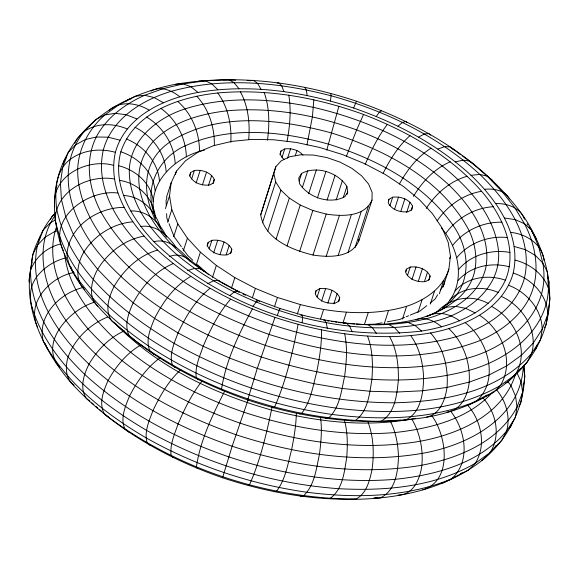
<?xml version="1.0" encoding="UTF-8"?>
<svg xmlns="http://www.w3.org/2000/svg" width="579" height="579" viewBox="0 0 579 579"><rect width="100%" height="100%" fill="white"/><g stroke="black" fill="none" stroke-linecap="round" stroke-linejoin="round"><path stroke-width="0.87" d="M358.777 240.973L372.007 200.016L372.109 192.308L368.584 184.057L361.694 175.886L351.952 168.395L340.083 162.142L326.961 157.589L313.565 155.071L300.885 154.774L289.862 156.728L281.314 160.781L275.872 166.636L260.716 214.816C264.415 239.047 291.982 249.976 313 255.028C328.648 257.423 351.352 258.198 358.777 240.973L358.799 239.257M230.811 142.289C231.803 125.086 228.083 107.057 217.762 92.98C179.722 97.04 134.183 111.827 120.83 151.807C111.87 185.345 131.563 218.182 153.884 241.711C223.176 308.737 326.035 342.225 421.57 331.065C454.247 325.774 490.514 312.19 505.409 280.178C518.241 248.963 502.087 215.077 481.598 191.294C450.042 155.599 407.63 131.375 363.554 114.468C317.104 97.59 267.216 88.464 217.762 92.98M279.903 309.121L279.932 308.477L258.321 300.429L237.614 291.013L218.138 280.388L213.521 280.786L207.81 283.681M313.84 99.762L312.414 116.842L306.928 145.011M442.269 308.419C466.906 287.77 460.616 249.962 441.321 227.967M302.209 322.641L302.527 317.524L302.079 315.034L279.932 308.477L277.305 315.273M248.695 139.532C250.114 123.291 248.225 106.21 240.357 91.714M367.817 421.584C373.701 436.863 374.258 453.755 371.993 469.844C369.597 480.679 366.594 493.764 355.745 499.149C310.496 500.292 265.414 491.904 222.539 477.769L232.143 446.228L248.022 400.161M247.674 399.951C184.484 377.913 123.32 342.384 82.819 287.944C57.017 252.01 44.713 203.251 63.625 161.57C83.376 117.421 130.174 92.93 175.792 84.237C236.218 74.018 298.626 81.914 356.461 101.231C419.652 123.276 480.816 158.798 521.317 213.246C547.112 249.173 559.423 297.932 540.511 339.62C520.76 383.768 473.962 408.253 428.344 416.945C367.918 427.172 305.509 419.268 247.674 399.951L257.279 368.41L274.974 317.379C324.797 333.743 378.463 341.892 430.573 332.968C464.64 326.708 503.122 309.316 513.211 273.093C521.693 235.335 497.028 200.088 471.031 175.321C437.543 144.439 396.477 122.857 353.631 108.034C303.809 91.67 250.142 83.521 198.032 92.445C163.966 98.705 125.484 116.097 115.395 152.328C106.912 190.078 131.578 225.332 157.575 250.092C191.063 280.974 232.128 302.556 274.974 317.379M330.508 101.014L331.036 95.745L330.703 93.414M165.42 208.635L169.553 195.84L171.138 182.863L176.515 171.066L185.533 160.759L197.946 152.241L213.412 145.734L231.52 141.414L251.764 139.401L273.599 139.756L296.419 142.463L319.622 147.442L342.551 154.571L364.604 163.647L385.158 174.424L403.664 186.612L419.616 199.871L432.578 213.846L442.197 228.148L448.211 242.398L450.455 256.2L448.87 269.177L443.08 287.09M267.491 140.104C269.611 124.261 269.582 107.643 264.162 92.437M524.219 365.016C527.411 401.008 510.743 436.704 483.089 459.596C445.779 489.233 397.02 499.387 350.259 499.337M444.477 280.88L443.948 284.434L440.358 290.318M38.207 241.11C41.818 231.007 47.869 221.272 55.063 213.267M63.205 164.161L63.625 161.57L66.411 157.227M548.631 284.47L549.037 281.951L547.958 277.659M446.192 305.176C472.428 285.671 470.611 249.621 452.843 225.043C423.524 183.507 376.053 158.986 328.561 144.157C282.27 131.303 230.218 125.361 185.2 145.843C159.855 156.793 144.012 186.351 153.985 213.05C147.855 181.625 176.096 156.352 204.445 150.127M272.21 406.581C266.615 433.114 260.55 459.987 249.477 484.818L248.297 485.586M298.105 324.406C292.648 352.459 286.149 380.772 274.612 407.001L273.433 407.775M287.097 141.348C289.847 126.164 291.367 110.451 288.791 95.13M190.607 172.585L189.905 176.081C193.408 183.254 202.31 185.931 209.793 184.983L213.571 182.863L214.266 179.367C210.77 172.195 201.861 169.517 194.385 170.465L190.607 172.585L189.507 176.002M208.143 242.442L207.441 245.937C210.937 253.11 219.846 255.788 227.323 254.84L231.101 252.719L231.803 249.223C228.3 242.051 219.398 239.373 211.914 240.321L208.143 242.442L207.036 245.858M302.94 155.179C298.786 149.918 291.244 148.115 284.767 148.904L280.989 151.025L280.294 154.521L282.856 158.458L284.325 159.406M316.054 290.738L315.36 294.233C318.855 301.406 327.757 304.084 335.241 303.135L339.019 301.015L339.714 297.519C336.218 290.347 327.316 287.669 319.832 288.617L316.054 290.738L315.229 293.3M388.907 199.321L388.205 202.816C391.708 209.989 400.61 212.667 408.094 211.719L411.872 209.598L412.566 206.102C409.071 198.93 400.161 196.252 392.685 197.2L388.907 199.321L388.357 201.029M406.436 269.177L405.741 272.673C409.237 279.845 418.147 282.523 425.623 281.575L429.401 279.454L430.103 275.959C426.6 268.786 417.698 266.108 410.214 267.057L406.436 269.177L405.611 271.739M338.896 106.239L326.759 150.142M260.716 214.816L275.872 166.636M166.455 197.367L171.138 182.863M175.415 174.474L176.515 171.066M167.664 222.437L171.797 209.641L169.553 195.84M191.627 178.998L194.385 170.465M173.671 236.688L177.811 223.885L171.797 209.641M196.086 183.087L200.225 170.291M202.426 184.904L206.565 172.108M183.29 250.989L187.43 238.193L177.811 223.885M208.397 185.671L211.704 175.43M212.891 183.63L214.266 179.367M196.259 264.965L200.392 252.169L187.43 238.193M209.157 248.854L211.914 240.321M213.622 252.943L217.755 240.147M212.486 277.37L216.343 265.428L200.392 252.169M219.962 254.76L224.095 241.964M226.201 254.673L229.233 245.286M230.42 253.486L231.803 249.223M231.542 287.85L234.85 277.609L216.343 265.428M279.889 154.441L280.989 151.025M282.009 157.437L284.767 148.904M262.446 222.872L275.676 181.915L273.947 173.859M287.575 158.118L290.607 148.731M267.701 231.159L280.931 190.202L275.676 181.915M295.29 155.664L296.947 150.547M252.379 297.772L255.404 288.393L234.85 277.609M276.096 239.062L289.326 198.105L280.931 190.202M299.155 181.089L301.637 173.41C316.72 165.37 337.745 172.426 346.893 186.38L347.726 192.083L346.901 194.645M302.31 187.618L307.825 170.552M287.003 245.995L300.233 205.046L289.326 198.105M308.636 193.791L316.351 169.9M274.424 306.856L277.457 297.468L255.404 288.393M299.618 251.452L312.848 210.503L300.233 205.046M317.393 198.011L325.934 171.558M327.106 200.016L335.103 175.271M313 255.028L326.23 214.071C341.878 216.466 364.582 217.248 372.007 200.016M297.36 313.977L300.385 304.59C334.973 313.181 371.979 316.547 406.596 306.305C424.848 300.233 442.921 288.436 448.87 269.177M336.124 200.102L342.464 180.474M343.311 197.468L346.893 186.38M326.165 256.446L339.395 215.489M317.075 297.15L319.832 288.617M321.54 301.239L325.673 288.443M338.129 255.607L351.359 214.65M320.556 318.964L323.589 309.577M327.88 303.056L332.013 290.26M348.008 252.574L361.231 211.617M333.844 303.823L337.152 293.582M355.065 247.573L368.295 206.616M338.339 301.782L339.714 297.519M343.108 322.525L346.408 312.284M389.928 205.733L392.685 197.2M394.661 208.976L398.526 197.026M400.726 211.639L404.859 198.843M364.386 324.58L368.244 312.638M406.697 212.406L410.004 202.165M411.191 210.365L412.566 206.102M384.355 323.422L388.487 310.626M407.457 275.59L410.214 267.057M411.922 279.679L416.055 266.883M402.463 319.101L406.596 306.305M418.262 281.495L422.395 268.699M424.501 281.408L427.534 272.021M417.929 312.595L422.062 299.799M428.721 280.222L430.103 275.959M430.342 304.076L434.474 291.273M449.63 258.755L450.455 256.2M439.36 293.77L443.492 280.974M166.962 197.888L166.05 200.399L166.282 205.697M346.271 156.656L356.621 129.92L363.554 114.468M56.38 186.778L57.003 185.128M32.178 262.113C21.22 305.495 43.136 349.81 70.703 382.357C111.523 427.157 165.587 458.206 222.539 477.769M56.315 227.388C44.265 263.858 64.515 301.673 88.008 328.778C128.581 373.716 183.319 403.375 239.938 423.097C297.765 442.088 360.044 451.54 420.513 441.184C459.422 433.917 503.585 414.499 515.795 373.354M537.08 345.562L535.843 348.862L534.612 350.107M511.945 423.379L510.707 426.68L509.484 427.924M353.631 108.034L356.461 101.231M365.146 164.45C371.204 150.395 378.058 136.506 387.394 124.311M383.066 173.389C389.964 159.507 398.374 145.988 410.041 135.602M74.763 143.259L77.072 138.678L95.911 119.404L104.85 114.939L118.927 104.741L135.595 96.15L144.634 95.303L162.909 88.717L183.203 83.875L205.248 80.843L228.741 79.663L234.09 82.674L238.939 88.667M50.402 219.55L51.936 216.495L55.533 212.877M544.557 327.794L546.127 324.681L550.05 298.576L548.451 288.364L547.452 272.05L542.776 262.989L538.673 246.64L531.486 229.986L524.487 223.711L514.731 207.651L502.239 191.729L487.178 176.154L469.764 161.143L463.265 160.144L455.391 161.845M519.03 406.386L520.991 402.499L524.914 376.386L523.315 366.174C521.158 418.313 467.492 445.548 422.178 453.371C359.82 464.047 295.608 454.298 235.986 434.713C171.152 411.901 107.267 376.77 65.912 320.353C44.554 290.767 32.547 247.356 55.302 215.207M399.315 184.1C407.088 170.045 417.329 156.757 431.109 148.166M252.372 308.947C238.7 333.974 225.94 360.71 221.54 389.066L222.51 390.557M224.536 391.39C212.428 415.237 200.298 440.214 196.411 466.877L197.374 468.375M437.673 294.733L434.988 299.148L430.219 302.926M301.637 173.41L298.735 178.042L299.567 183.746C308.716 197.7 329.748 204.763 344.831 196.715L347.726 192.083M413.486 196.346C422.207 181.777 434.467 168.612 450.267 161.78M40.349 236.493C35.341 245.489 31.295 255.932 31.505 266.34M520.825 368.258L508.217 381.778L505.243 383.269M489.827 452.626L494.734 447.56L496.167 445.331M426.274 208.426C435.835 193.618 450.013 181.133 467.188 176.24M376.234 116.473L379.455 112.109L381.626 110.625M253.009 306.219L256.135 302.035L258.321 300.429L259.435 301.493M437.036 220.917C447.386 205.878 463.388 194.298 481.598 191.294M230.608 299.205C218.515 312.921 210.3 329.538 203.193 346.249C199.777 356.346 194.725 366.854 196.288 377.761L198.279 379.715M201.745 381.481C191.678 394.313 184.39 409.1 178.057 424.067C174.648 434.163 169.596 444.665 171.152 455.579L173.143 457.533M445.598 233.619C456.686 218.377 474.331 207.883 493.265 206.703M452.409 245.713C464.047 230.608 482.937 221.692 501.986 222.206M126.461 101.238L127.619 100.029L131.708 98.553M492.888 391.961C468.223 419.261 430.219 428.677 394.95 432.542C343.796 436.769 292.272 428.192 243.737 412.154C196.028 395.645 150.301 371.617 113.014 337.231C89.846 314.643 68.018 286.757 64.602 253.537M487.988 454.529L483.089 459.596L481.598 460.341M456.809 257.684C468.889 242.775 488.727 235.494 507.631 237.556M109.214 110.126C120.418 100.536 137.187 102.845 149.035 110.111M494.734 447.56L501.928 440.322L506.545 431.167L515.375 417.43L517.04 407.066L522.62 392.222L521.057 381.72L516.779 372.463M458.734 269.336C471.103 254.68 491.578 249.021 510.099 252.495M458.148 280.475C470.633 266.13 491.448 262.026 509.354 266.781M455.072 290.926C467.477 276.928 488.343 274.28 505.409 280.178M209.982 288.299C195.564 299.987 185.816 316.337 178.035 332.947C174.351 343.05 168.938 354.218 172.347 365.103L175.307 367.571M180.923 369.554C168.576 380.888 159.963 395.71 152.907 410.764C149.216 420.861 143.802 432.028 147.211 442.921L150.171 445.381M449.543 300.515C461.658 286.88 482.314 285.541 498.324 292.475M436.986 311.77C450.433 297.823 471.103 293.929 488.213 303.454M442.313 308.52L444.896 306.291M397.997 126.208L402.492 122.422L405.857 121.467L406.849 122.444M229.718 295.63L234.177 292.048L237.614 291.013L239.084 292.055M426.81 305.625L419.999 311.024L410.243 315.092M88.942 126.417L90.346 125.397M466.891 405.191L468.534 405.032L487.323 394.914M462.187 472.732L460.073 474.259L468.57 470.112L475.272 463.301L490.058 452.583C501.4 435.444 495.914 411.915 482.64 397.505M190.759 276.364C174.482 285.925 163.025 301.833 154.607 318.399C150.497 328.546 145.112 340.474 150.048 351.258L153.905 354.283M160.05 357.844C146.646 367.571 136.905 381.583 129.472 396.217C125.361 406.357 119.976 418.291 124.912 429.068L128.777 432.1M418.624 137.122L424.335 133.966L428.829 133.619L430.602 135.095M55.656 219.832L50.518 222.647L43.157 230.138L37.584 244.982L32.873 254.319L28.95 280.424L29.218 282.132M518.321 370.546L519.87 369.742L527.064 362.505L531.674 353.349L540.511 339.62L542.176 329.248L547.756 314.411C547.329 294.617 531.37 278.709 513.211 273.093M459.277 474.671L443.405 482.85L441.755 483.002M426.564 316.51C444.737 308.665 463.902 298.93 472.044 279.563C478.594 263.763 476.141 245.937 469.164 230.724C441.726 178.911 385.592 150.149 331.781 133.04C279.462 118.825 217.747 111.363 169.741 142.123C135.595 165.485 143.331 208.194 166.173 236.543M150.945 91.12C160.397 85.627 172.043 90.418 179.808 96.794M173.215 263.575C155.505 271.008 142.239 286.229 133.213 302.81C128.567 313.044 123.544 325.738 129.682 336.413C201.166 390.941 291.085 420.723 380.881 421.331C395.124 413.392 396.89 394.69 398.366 380.077C398.67 365.255 396.912 349.926 389.667 336.746M140.958 344.889C126.75 353.168 115.865 366.29 108.078 380.62C103.431 390.861 98.416 403.556 104.546 414.224C176.03 468.758 265.956 498.541 355.745 499.149M485.209 396.441L493.706 392.301L500.401 385.491L515.194 374.772C530.552 350.86 514.97 318.768 491.701 306.515M107.687 316.981C89.796 324.283 74.713 338.845 68.04 357.12C65.232 366.471 65.152 379.013 74.069 385.086M404.555 317.466L399.676 319.499L387.329 321.837M406.183 316.785L408.622 315.772M415.99 319.854L433.497 313.775L446.641 307.159L455.941 306.414L465.675 308.383L475.25 312.95M428.091 315.968C438.361 310.482 450.723 314.455 459.646 320.795M95.028 302.064C70.392 308.788 38.265 342.536 59.659 367.433M157.575 250.092C138.822 255.477 123.768 269.763 114.143 286.373C108.91 296.759 104.502 310.156 111.53 320.766L116.951 325.029L115.069 323.082M124.42 330.819C109.337 337.6 97.25 349.984 89.007 364.184C83.774 374.57 79.366 387.966 86.394 398.584L89.788 401.247M437.847 149.049L444.686 146.603L450.223 146.9L460.638 154.702M60.694 243.911C47.174 247.247 35.37 257.054 30.564 270.255C30.079 311.43 56.214 346.937 84.628 374.28C125.715 412.176 176.11 438.658 228.676 456.838C282.161 474.519 338.932 483.964 395.298 479.303C435.784 475.07 479.238 463.468 506.545 431.167C510.75 416.605 505.901 400.965 496.391 389.566M187.661 270.559L194.522 268.417L200.211 268.721L219.89 281.546M83.188 287.423C60.18 293.003 36.875 315.671 43.186 340.98C66.223 383.153 105.197 413.826 145.988 437.796C195.695 465.849 250.693 484.305 307.196 492.295C355.332 498.287 405.908 497.643 451.381 478.971C471.168 461.709 465.516 429.647 450.527 411.076M57.357 230.811L54.752 231.542L45.039 237.216L37.584 244.982C27.242 291.013 57.314 333.989 89.007 364.184C129.841 401.84 179.91 428.156 232.143 446.228C292.894 466.182 358.329 476.112 421.859 465.234C458.807 458.069 498.389 441.943 517.04 407.066L515.585 396.282L511.112 385.824L508.029 381.778M144.055 236.109C124.601 239.561 107.853 252.676 97.656 269.322C91.569 280.193 87.378 296.687 97.858 306.175M300.885 315.331L302.079 315.034C342.428 325.051 385.339 329.038 426.064 318.79C452.742 311.799 481.004 294.552 486.273 265.363C490.572 233.844 470.358 205.581 448.776 184.846C422.243 160.405 390.188 142.724 356.621 129.92C315.316 114.91 270.958 106.797 226.982 110.813C200.392 113.911 172.564 121.561 153.363 141.312C113.158 187.835 164.733 245.945 204.387 271.457C194.218 264.024 183.775 250.794 169.582 256.497M115.344 323.675C157.546 366.977 214.013 393.792 271.602 410.07C318.269 422.156 367.701 427.772 415.36 418.306M73.946 272.528C50.489 276.726 26.084 302.455 37.432 326.918M299.43 413.913L301.71 413.399C310.72 401.5 312.993 386.005 316.742 371.899C319.47 358.083 321.859 344.049 321.454 329.914M274.294 491.723L276.574 491.216C285.585 479.318 287.857 463.822 291.606 449.717C293.951 437.753 296.101 425.666 296.318 413.457M364.329 324.537C382.495 324.906 400.697 323.35 418.342 318.884C426.991 317.524 435.184 321.374 441.654 326.867M382.039 322.836L374.982 324.175L368.678 324.327M132.837 221.808C112.97 223.458 94.703 235.233 83.977 251.879C77.224 263.047 74.192 279.86 84.795 289.616M66.614 257.727C54.578 260.47 43.671 267.505 36.296 277.435C28.139 289.044 29.609 301.485 34.277 314.223C53.999 366.348 100.029 402.803 146.574 430.378C205.357 463.461 271.363 483.783 338.686 488.698C385.165 491.151 434.214 487.105 475.272 463.301C486.758 445.157 481.163 420.6 467.644 405.141M383.226 421.128L400.654 420.101M377.284 497.672L373.752 498.157L380.237 497.918C395.573 490.97 397.983 471.559 398.482 456.628C398.026 444.238 395.87 431.637 390.014 420.6M471.031 175.321L479.825 174.417L487.178 176.154L492.606 180.416M277.124 83.065L278.81 82.906L281.698 85.75L283.898 91.576M325.326 418.284L328.698 417.958C339.801 407.45 341.429 390.796 344.563 376.596C346.459 362.454 347.624 347.928 344.708 333.844M300.19 496.094L303.562 495.769C314.665 485.267 316.3 468.614 319.427 454.414C321.019 442.226 322.214 429.784 320.527 417.546M124.072 207.383C97.742 207.253 69.27 226.215 66.954 253.906C68.127 271.341 82.797 283.956 92.227 297.534C108.722 315.931 127.785 331.753 148.123 345.706C203.323 382.133 266.948 405.155 332.324 414.477C380.461 420.47 431.037 419.833 476.517 401.153C499.93 379.781 488.046 339.931 465.205 322.706M447.017 412.067C461.159 410.345 468.006 394.827 469.214 382.118C470.438 362.468 463.381 342.117 448.797 328.619M422.706 489.827C452.901 480.881 446.727 436.016 432.021 415.983M153.884 241.711C168.865 237.781 179.823 249.998 189.159 259.609L190.042 261.187M175.792 84.237L183.203 83.875L190.788 86.669L198.032 92.445M426.694 417.025C440.033 414.535 445.367 399.351 446.995 387.416C448.653 368.106 443.63 347.661 430.573 332.968M375.387 421.519L381.481 421.215M398.272 495.002C413.457 495.327 420.376 477.986 421.859 465.234C423.3 449.29 419.92 433.005 411.85 419.138M247.161 80.524L253.378 80.351L257.517 83.325L261.057 89.289M350.758 420.832L355.202 420.615C368.049 411.466 369.532 393.698 371.899 379.332C372.985 364.857 372.76 349.868 367.549 336.131M325.622 498.649L330.073 498.425C342.913 489.284 344.396 471.516 346.763 457.149C347.617 444.744 347.776 431.97 344.31 419.927M198.763 81.082L205.248 80.843L211.748 83.789L217.834 89.723M398.888 420.34L405.365 420.101C420.709 413.16 423.119 393.749 423.618 378.811C423.155 363.67 419.775 348.153 410.772 335.69M117.877 193.031C88.167 189.08 47.102 218.276 63.393 250.656M484.551 189.304C493.598 188.32 504.91 190.187 509.498 198.981M401.421 322.423L408.209 322.517L415.063 325.456L421.57 331.065M223.255 79.851L235.653 80.199M383.023 324.32L388.784 324.522L394.465 327.584L399.72 333.316M140.82 226.447C156.185 224.276 167.946 235.421 175.936 247.153M364.22 324.587L368.114 324.768L372.55 327.844L376.473 333.591M114.345 178.947C88.478 174.351 56.431 190.723 55.099 219.231C65.246 270.972 106.76 309.172 148.275 338.013C204.517 375.127 269.351 398.591 335.965 408.094C391.151 414.767 450.896 413.775 500.401 385.491C515.129 361.622 501.747 329.509 479.571 315.302M346.553 323.357L342.992 323.111L346.531 323.241L349.665 326.23L352.206 331.876M348.326 323.487L354.551 323.922M356.331 324.052L363.438 324.551M495.769 203.605C507.19 203.135 520.289 207.716 524.523 219.26M248.927 80.575L250.693 80.749M113.513 165.312C87.205 157.886 50.655 176.407 54.752 206.869M130.608 210.959C147.652 210.155 160.014 222.872 166.774 237.252M323.777 320.274L325.521 320.534M327.273 320.788L329.017 321.048M331.637 321.432L333.388 321.692M335.132 321.946L336.884 322.206M338.628 322.467L341.248 322.85M504.533 218.03L515.296 219.636L524.487 223.711C536.444 246.524 540.938 274.793 529.054 298.576C518.813 318.03 500.43 331.492 480.693 340.264C412.82 366.854 336.529 356.034 268.866 334.336C203.258 310.93 136.427 274.207 100.84 211.856C88.884 189.043 84.389 160.774 96.273 136.991C106.514 117.537 124.898 104.075 144.634 95.303L154.123 97.54L163.401 102.707M115.395 152.328C100.181 148.014 83.087 149.852 70.175 159.399C54.962 171.029 54.708 191.823 56.72 209.164C69.487 270.603 122.936 312.783 174.062 343.34C241.103 380.91 317.509 402.702 394.538 402.789C443.362 401.573 498.114 392.265 531.674 353.349C538.354 330.037 522.439 305.965 501.436 296.455M123.407 195.499C142.304 196.252 155.613 211.378 160.853 228.473M510.729 232.389C525.935 233.887 542.487 244.041 544.043 260.42M119.969 140.154L108.135 137.18L96.273 136.991L85.193 139.604L75.646 144.83L68.293 152.32L62.713 167.165L60.419 183L61.432 199.617L65.738 216.792L73.294 234.292L83.977 251.879L97.656 269.322L114.143 286.373L133.213 302.81L154.607 318.399L178.035 332.947L203.193 346.249L229.725 358.126L257.279 368.41L285.483 376.972L313.948 383.696L342.305 388.48L370.155 391.274L397.122 392.026L422.858 390.738L446.995 387.416L469.214 382.118L489.219 374.902L506.741 365.877L521.527 355.159L533.397 342.898L542.176 329.248C541.828 309.186 526.774 292.25 508.637 285.266M312.848 210.503L326.23 214.071M119.339 180.33C139.177 183.326 153.674 198.431 155.628 218.442M514.261 246.473L525.594 249.744L535.322 255.382L542.776 262.989C551.657 311.422 509.542 347.161 466.797 358.321C400.386 376.415 329.567 366.254 265.073 345.279C202.194 323.154 140.234 289.08 100.124 234.365C86.995 215.033 77.217 192.554 77.702 168.8C78.657 147.898 89.188 128.545 104.85 114.939L115.134 113.332L126.063 114.685L136.905 118.905M277.457 297.468L300.385 304.59M127.17 128.965C113.47 123.066 96.888 122.734 84.266 131.44C51.741 171.254 73.736 226.165 104.466 259.653C146.299 305.987 202.737 336.565 261.122 356.903C327.62 378.528 400.639 389.001 469.12 370.35C507.284 359.928 546.952 331.318 548.451 288.364C543.312 273.708 529.792 263.814 515.093 260.101M118.478 165.681C135.609 169.835 151.445 183.34 153.312 201.63M120.83 151.807C138.149 157.408 153.305 172.093 155.15 190.809M243.086 294.06L245.539 295.174M256.164 300.009L257.8 300.754M126.36 138.938C143.614 145.959 157.792 161.773 159.464 180.771M221.366 282.509L228.285 286.287M229.82 287.119L233.663 289.218M235.204 290.057L239.047 292.156M134.972 127.279C151.908 135.689 164.82 152.538 166.18 171.681M451.113 148.079L454.088 149.932M218.138 280.388L220.722 282.082M208.78 274.772L197.388 264.61M146.53 117.016C162.873 126.787 174.243 144.54 175.191 163.676M462.093 155.758L474.454 164.776M160.846 108.331C176.32 119.433 185.895 137.896 186.358 156.902M117.624 325.608L134.371 340.039M91.822 402.846L93.827 404.576M95.839 406.313L97.851 408.043M99.856 409.773L101.868 411.503M104.546 413.811L109.236 417.857M73.924 272.34L72.65 271.204L70.595 266.441M192.807 260.289L187.567 255.353L182.392 248.167M177.681 101.361C191.975 113.759 199.567 132.7 199.487 151.466M196.759 96.215C209.077 109.424 214.795 127.836 214.324 145.705M181.357 246.734L174.113 236.666L169.046 223.726M324.399 319.984L326.201 322.771L327.316 328.206M304.706 87.277L306.32 89.904L307.152 95.499M527.151 223.762L528.062 225.267M528.974 226.765L530.342 229.016M531.71 231.267L535.814 238.02L536.06 239.706M57.459 230.645L56.576 227.417M32.33 308.462L31.548 306.95L31.338 303.512M45.119 343.463L47.514 349.014M168.091 221.294L166.824 218.059L166.629 213.644M154.217 213.897L155.121 217.277M523.141 383.92L523.3 386.562M56.366 223.986L56.474 225.701M498.541 251.38C501.182 288.349 466.594 313.883 433.997 321.504C390.818 332.368 345.316 328.141 302.527 317.524C257.25 305.423 213.608 285.324 177.478 255.151C152.661 233.388 128.719 204.329 129.291 169.531C130.811 138.895 157.864 117.559 185.114 108.881C226.65 95.752 271.385 98.51 313.492 107.376C359.689 117.993 404.301 137.028 442.117 165.855C468.932 187.357 495.117 215.598 498.541 251.38M103.294 150.07C94.312 190.042 120.425 227.359 147.949 253.58C189.789 292.019 242.34 317.111 296.73 332.259C348.529 345.67 404.091 351.163 456.281 336.725C485.738 328.069 516.041 309.309 524.48 277.927C533.462 237.955 507.349 200.638 479.825 174.417C437.985 135.985 385.426 110.886 331.036 95.745C279.244 82.327 223.682 76.833 171.493 91.272C142.036 99.928 111.733 118.688 103.294 150.07"/></g></svg>
